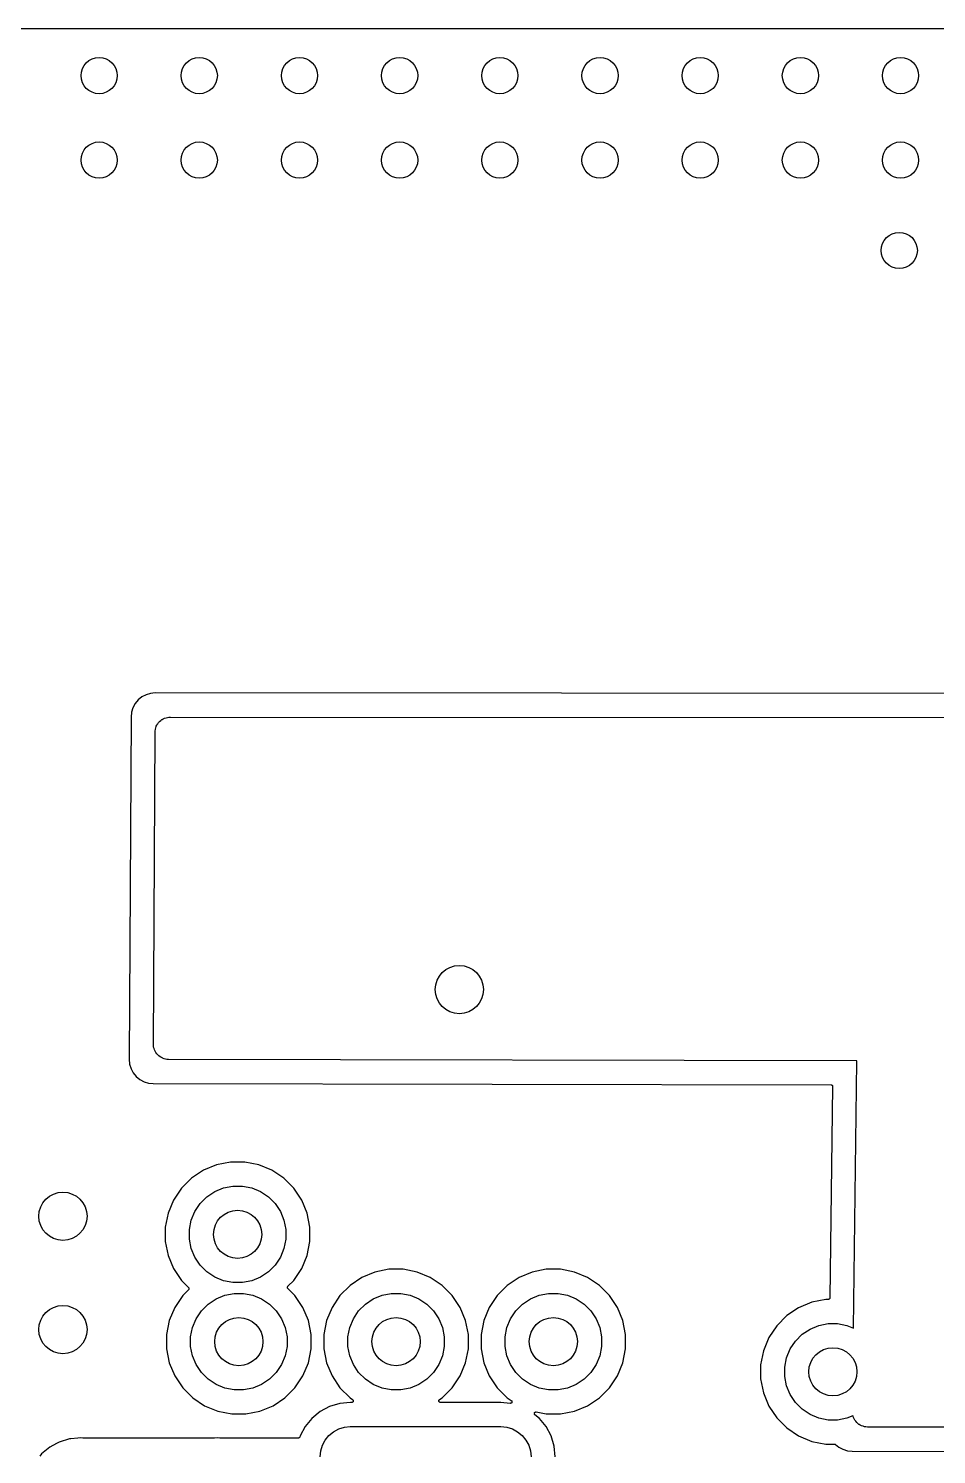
# Model space of a CAD drawing. Extents: x 5.16 to 6.06, y -3.88 to -2.24.
# Drawn here: x 5.472 to 5.7686, y -2.9673 to -2.5017 of the extents above; entities that cross this region are included whole.
import ezdxf

# ---------------------------------------------------------------- set-up
doc = ezdxf.new("R2010")
doc.units = 0
doc.header["$MEASUREMENT"] = 0
doc.layers.add('BLACK', color=7, linetype='CONTINUOUS')

msp = doc.modelspace()

# ---------------------------------------------------------------- linework, layer by layer
at = {"layer": 'BLACK', "linetype": 'CONTINUOUS'}
for p, q in [((5.28159, -2.50166), (5.87246, -2.50166)), ((5.51036, -2.71922), (5.50899, -2.71994)), ((5.51184, -2.71878), (5.51036, -2.71922)), ((5.51336, -2.71863), (5.51184, -2.71878)), ((5.90034, -2.71889), (5.51336, -2.71863)), ((5.50607, -2.72345), (5.50562, -2.72493)), ((5.50681, -2.7221), (5.50607, -2.72345)), ((5.50779, -2.72091), (5.50681, -2.7221)), ((5.50899, -2.71994), (5.50779, -2.72091)), ((5.50546, -2.72649), (5.50486, -2.83825)), ((5.50562, -2.72493), (5.50546, -2.72649)), ((5.51419, -2.72866), (5.51449, -2.72831)), ((5.51449, -2.72831), (5.51478, -2.72796)), ((5.51478, -2.72796), (5.5148, -2.72794)), ((5.5148, -2.72794), (5.51482, -2.72792)), ((5.51482, -2.72792), (5.51518, -2.72763)), ((5.51518, -2.72763), (5.51554, -2.72734)), ((5.51554, -2.72734), (5.51556, -2.72733)), ((5.51556, -2.72733), (5.51559, -2.72731)), ((5.51559, -2.72731), (5.516, -2.7271)), ((5.516, -2.7271), (5.5164, -2.72688)), ((5.5164, -2.72688), (5.51643, -2.72687)), ((5.51643, -2.72687), (5.51645, -2.72686)), ((5.51645, -2.72686), (5.51689, -2.72673)), ((5.51689, -2.72673), (5.51733, -2.7266)), ((5.51733, -2.7266), (5.51736, -2.7266)), ((5.51736, -2.7266), (5.51739, -2.72659)), ((5.51739, -2.72659), (5.51785, -2.72655)), ((5.51785, -2.72655), (5.51831, -2.72651)), ((5.51831, -2.72651), (5.90156, -2.72677)), ((5.51276, -2.8333), (5.5133, -2.73148)), ((5.5133, -2.73141), (5.51336, -2.73095)), ((5.5133, -2.73147), (5.5133, -2.73141)), ((5.5133, -2.73148), (5.5133, -2.73147)), ((5.5133, -2.73147), (5.5133, -2.73147)), ((5.5133, -2.73147), (5.5133, -2.73147)), ((5.51336, -2.73095), (5.51341, -2.7305)), ((5.51341, -2.73047), (5.51342, -2.73044)), ((5.51341, -2.7305), (5.51341, -2.73047)), ((5.51342, -2.73044), (5.51356, -2.73001)), ((5.51356, -2.73001), (5.51369, -2.72957)), ((5.51369, -2.72957), (5.51371, -2.72954)), ((5.51371, -2.72954), (5.51372, -2.72951)), ((5.51372, -2.72951), (5.51394, -2.72911)), ((5.51394, -2.72911), (5.51416, -2.72871)), ((5.51416, -2.72871), (5.51418, -2.72869)), ((5.51418, -2.72869), (5.51419, -2.72866)), ((5.5128, -2.83377), (5.51276, -2.8333)), ((5.51285, -2.83425), (5.5128, -2.83377)), ((5.51285, -2.83426), (5.51285, -2.83425)), ((5.51285, -2.83427), (5.51285, -2.83426)), ((5.51299, -2.83473), (5.51285, -2.83427)), ((5.51312, -2.83519), (5.51299, -2.83473)), ((5.51312, -2.8352), (5.51312, -2.83519)), ((5.51313, -2.8352), (5.51312, -2.8352)), ((5.51335, -2.83564), (5.51313, -2.8352)), ((5.51357, -2.83605), (5.51335, -2.83564)), ((5.50486, -2.83825), (5.50501, -2.83984)), ((5.50501, -2.83984), (5.50546, -2.84131)), ((5.51358, -2.83606), (5.51357, -2.83605)), ((5.51358, -2.83607), (5.51358, -2.83606)), ((5.51388, -2.83644), (5.51358, -2.83607)), ((5.51418, -2.83682), (5.51388, -2.83644)), ((5.51419, -2.83682), (5.51418, -2.83682)), ((5.51419, -2.83683), (5.51419, -2.83682)), ((5.51457, -2.83714), (5.51419, -2.83683)), ((5.51493, -2.83744), (5.51457, -2.83714)), ((5.51493, -2.83745), (5.51493, -2.83744)), ((5.51494, -2.83745), (5.51493, -2.83745)), ((5.51537, -2.83769), (5.51494, -2.83745)), ((5.51578, -2.83792), (5.51537, -2.83769)), ((5.51579, -2.83792), (5.51578, -2.83792)), ((5.5158, -2.83792), (5.51579, -2.83792)), ((5.51625, -2.83807), (5.5158, -2.83792)), ((5.51671, -2.83821), (5.51625, -2.83807)), ((5.51672, -2.83821), (5.51671, -2.83821)), ((5.51673, -2.83822), (5.51672, -2.83821)), ((5.5172, -2.83827), (5.51673, -2.83822)), ((5.51768, -2.83832), (5.5172, -2.83827)), ((5.5177, -2.83832), (5.51768, -2.83832)), ((5.51775, -2.83832), (5.5177, -2.83832)), ((5.5177, -2.83832), (5.5177, -2.83832)), ((5.5177, -2.83832), (5.5177, -2.83832)), ((5.74239, -2.83871), (5.51775, -2.83832)), ((5.7415, -2.92602), (5.74265, -2.83895)), ((5.74263, -2.83873), (5.74239, -2.83871)), ((5.74265, -2.83895), (5.74263, -2.83873)), ((5.50546, -2.84131), (5.50618, -2.84268)), ((5.50618, -2.84268), (5.50716, -2.84387)), ((5.50716, -2.84387), (5.50835, -2.84485)), ((5.50835, -2.84485), (5.50971, -2.84558)), ((5.50971, -2.84558), (5.51118, -2.84603)), ((5.51118, -2.84603), (5.51274, -2.84619)), ((5.51274, -2.84619), (5.73417, -2.84657)), ((5.73467, -2.84708), (5.73376, -2.91617)), ((5.73417, -2.84657), (5.73417, -2.84657)), ((5.73417, -2.84657), (5.73418, -2.84657)), ((5.73418, -2.84657), (5.73418, -2.84657)), ((5.73418, -2.84657), (5.73423, -2.84657)), ((5.73423, -2.84657), (5.73427, -2.84658)), ((5.73427, -2.84658), (5.73427, -2.84658)), ((5.73427, -2.84658), (5.73427, -2.84658)), ((5.73427, -2.84658), (5.73433, -2.8466)), ((5.73433, -2.8466), (5.73437, -2.84661)), ((5.73437, -2.84661), (5.73437, -2.84661)), ((5.73437, -2.84661), (5.73437, -2.84661)), ((5.73437, -2.84661), (5.73441, -2.84663)), ((5.73441, -2.84663), (5.73445, -2.84666)), ((5.73445, -2.84666), (5.73445, -2.84666)), ((5.73445, -2.84666), (5.73445, -2.84666)), ((5.73445, -2.84666), (5.73449, -2.84669)), ((5.73449, -2.84669), (5.73453, -2.84672)), ((5.73453, -2.84672), (5.73453, -2.84672)), ((5.73453, -2.84672), (5.73453, -2.84672)), ((5.73453, -2.84672), (5.73456, -2.84676)), ((5.73456, -2.84676), (5.73459, -2.8468)), ((5.73459, -2.8468), (5.73459, -2.8468)), ((5.73459, -2.8468), (5.73459, -2.8468)), ((5.73459, -2.8468), (5.73461, -2.84684)), ((5.73461, -2.84684), (5.73463, -2.84688)), ((5.73463, -2.84688), (5.73463, -2.84688)), ((5.73463, -2.84688), (5.73463, -2.84688)), ((5.73463, -2.84688), (5.73465, -2.84693)), ((5.73465, -2.84693), (5.73466, -2.84698)), ((5.73466, -2.84698), (5.73466, -2.84698)), ((5.73466, -2.84698), (5.73466, -2.84698)), ((5.73466, -2.84698), (5.73466, -2.84703)), ((5.73466, -2.84703), (5.73467, -2.84707)), ((5.73467, -2.84707), (5.73467, -2.84708)), ((5.73467, -2.84708), (5.73467, -2.84708)), ((5.5334, -2.87269), (5.5291, -2.87447)), ((5.53797, -2.87178), (5.5334, -2.87269)), ((5.54262, -2.87178), (5.53797, -2.87178)), ((5.54718, -2.87269), (5.54262, -2.87178)), ((5.55148, -2.87447), (5.54718, -2.87269)), ((5.52523, -2.87705), (5.52194, -2.88034)), ((5.5291, -2.87447), (5.52523, -2.87705)), ((5.55535, -2.87705), (5.55148, -2.87447)), ((5.55864, -2.88034), (5.55535, -2.87705)), ((5.52194, -2.88034), (5.51936, -2.88421)), ((5.53025, -2.88317), (5.53283, -2.88145)), ((5.53283, -2.88145), (5.5357, -2.88026)), ((5.5357, -2.88026), (5.53874, -2.87965)), ((5.53874, -2.87965), (5.54184, -2.87965)), ((5.54184, -2.87965), (5.54489, -2.88026)), ((5.54489, -2.88026), (5.54775, -2.88145)), ((5.54775, -2.88145), (5.55033, -2.88317)), ((5.56123, -2.88421), (5.55864, -2.88034)), ((5.51936, -2.88421), (5.51758, -2.88851)), ((5.52634, -2.88794), (5.52806, -2.88536)), ((5.52806, -2.88536), (5.53025, -2.88317)), ((5.55033, -2.88317), (5.55252, -2.88536)), ((5.55252, -2.88536), (5.55425, -2.88794)), ((5.56301, -2.88851), (5.56123, -2.88421)), ((5.51758, -2.88851), (5.51667, -2.89307)), ((5.52454, -2.89385), (5.52515, -2.89081)), ((5.52515, -2.89081), (5.52634, -2.88794)), ((5.55425, -2.88794), (5.55543, -2.89081)), ((5.55543, -2.89081), (5.55604, -2.89385)), ((5.56391, -2.89307), (5.56301, -2.88851)), ((5.51667, -2.89307), (5.51667, -2.89773)), ((5.52454, -2.89695), (5.52454, -2.89385)), ((5.55604, -2.89385), (5.55604, -2.89695)), ((5.56391, -2.89773), (5.56391, -2.89307)), ((5.51667, -2.89773), (5.51758, -2.90229)), ((5.52515, -2.9), (5.52454, -2.89695)), ((5.52634, -2.90286), (5.52515, -2.9)), ((5.55543, -2.9), (5.55425, -2.90286)), ((5.55604, -2.89695), (5.55543, -2.9)), ((5.56301, -2.90229), (5.56391, -2.89773)), ((5.51758, -2.90229), (5.51936, -2.90659)), ((5.52806, -2.90544), (5.52634, -2.90286)), ((5.53025, -2.90763), (5.52806, -2.90544)), ((5.55252, -2.90544), (5.55033, -2.90763)), ((5.55425, -2.90286), (5.55252, -2.90544)), ((5.56123, -2.90659), (5.56301, -2.90229)), ((5.51936, -2.90659), (5.52194, -2.91046)), ((5.53283, -2.90936), (5.53025, -2.90763)), ((5.5357, -2.91054), (5.53283, -2.90936)), ((5.54775, -2.90936), (5.54489, -2.91054)), ((5.55033, -2.90763), (5.54775, -2.90936)), ((5.55864, -2.91046), (5.56123, -2.90659)), ((5.58087, -2.90951), (5.57701, -2.91209)), ((5.58517, -2.90773), (5.58087, -2.90951)), ((5.58974, -2.90682), (5.58517, -2.90773)), ((5.59439, -2.90682), (5.58974, -2.90682)), ((5.59895, -2.90773), (5.59439, -2.90682)), ((5.60325, -2.90951), (5.59895, -2.90773)), ((5.60712, -2.91209), (5.60325, -2.90951)), ((5.63225, -2.90951), (5.62838, -2.91209)), ((5.63655, -2.90773), (5.63225, -2.90951)), ((5.64111, -2.90682), (5.63655, -2.90773)), ((5.64577, -2.90682), (5.64111, -2.90682)), ((5.65033, -2.90773), (5.64577, -2.90682)), ((5.65463, -2.90951), (5.65033, -2.90773)), ((5.6585, -2.91209), (5.65463, -2.90951)), ((5.52194, -2.91046), (5.52425, -2.91276)), ((5.52425, -2.91347), (5.52234, -2.91538)), ((5.52425, -2.91276), (5.52425, -2.91277)), ((5.52425, -2.91277), (5.52428, -2.9128)), ((5.52428, -2.91343), (5.52425, -2.91347)), ((5.52428, -2.9128), (5.52431, -2.91284)), ((5.52431, -2.9134), (5.52428, -2.91343)), ((5.52431, -2.91284), (5.52431, -2.91284)), ((5.52431, -2.91284), (5.52431, -2.91284)), ((5.52431, -2.91284), (5.52433, -2.91288)), ((5.52433, -2.91335), (5.52431, -2.9134)), ((5.52431, -2.9134), (5.52431, -2.9134)), ((5.52431, -2.9134), (5.52431, -2.9134)), ((5.52433, -2.91288), (5.52436, -2.91293)), ((5.52435, -2.91331), (5.52433, -2.91335)), ((5.52436, -2.91331), (5.52435, -2.91331)), ((5.52435, -2.91331), (5.52435, -2.91331)), ((5.52436, -2.91293), (5.52436, -2.91293)), ((5.52436, -2.91293), (5.52436, -2.91293)), ((5.52436, -2.91293), (5.52437, -2.91298)), ((5.52437, -2.91326), (5.52436, -2.91331)), ((5.52437, -2.91298), (5.52438, -2.91302)), ((5.52438, -2.91322), (5.52437, -2.91326)), ((5.52438, -2.91302), (5.52438, -2.91302)), ((5.52438, -2.91302), (5.52439, -2.91303)), ((5.52439, -2.91317), (5.52438, -2.91322)), ((5.52438, -2.91322), (5.52438, -2.91322)), ((5.52438, -2.91322), (5.52438, -2.91322)), ((5.52439, -2.91303), (5.52439, -2.91307)), ((5.52439, -2.91307), (5.52439, -2.91312)), ((5.52439, -2.91312), (5.52439, -2.91312)), ((5.52439, -2.91312), (5.52439, -2.91312)), ((5.52439, -2.91312), (5.52439, -2.91317)), ((5.53874, -2.91115), (5.5357, -2.91054)), ((5.53609, -2.9153), (5.53913, -2.91469)), ((5.54184, -2.91115), (5.53874, -2.91115)), ((5.53913, -2.91469), (5.54224, -2.91469)), ((5.54489, -2.91054), (5.54184, -2.91115)), ((5.54224, -2.91469), (5.54528, -2.9153)), ((5.55658, -2.91272), (5.55659, -2.91267)), ((5.55659, -2.91277), (5.55658, -2.91272)), ((5.55658, -2.91272), (5.55658, -2.91272)), ((5.55658, -2.91272), (5.55658, -2.91272)), ((5.55659, -2.91262), (5.55661, -2.91258)), ((5.55659, -2.91263), (5.55659, -2.91262)), ((5.55659, -2.91262), (5.55659, -2.91262)), ((5.55659, -2.91267), (5.55659, -2.91263)), ((5.55659, -2.91282), (5.55659, -2.91277)), ((5.55661, -2.91287), (5.55659, -2.91282)), ((5.55659, -2.91282), (5.55659, -2.91282)), ((5.55659, -2.91282), (5.55659, -2.91282)), ((5.55661, -2.91258), (5.55662, -2.91253)), ((5.55662, -2.91291), (5.55661, -2.91287)), ((5.55662, -2.91253), (5.55665, -2.91249)), ((5.55662, -2.91253), (5.55662, -2.91253)), ((5.55662, -2.91253), (5.55662, -2.91253)), ((5.55664, -2.91296), (5.55662, -2.91291)), ((5.55662, -2.91291), (5.55662, -2.91291)), ((5.55662, -2.91291), (5.55662, -2.91291)), ((5.55666, -2.913), (5.55664, -2.91296)), ((5.55665, -2.91249), (5.55667, -2.91245)), ((5.55667, -2.913), (5.55666, -2.913)), ((5.55667, -2.91244), (5.5567, -2.91241)), ((5.55667, -2.91245), (5.55667, -2.91244)), ((5.55667, -2.91244), (5.55667, -2.91244)), ((5.5567, -2.91304), (5.55667, -2.913)), ((5.55667, -2.913), (5.55667, -2.913)), ((5.5567, -2.91241), (5.55673, -2.91237)), ((5.55673, -2.91307), (5.5567, -2.91304)), ((5.55673, -2.91237), (5.55864, -2.91046)), ((5.55673, -2.91308), (5.55673, -2.91307)), ((5.55903, -2.91538), (5.55673, -2.91308)), ((5.55673, -2.91308), (5.55673, -2.91308)), ((5.55673, -2.91308), (5.55673, -2.91308)), ((5.57701, -2.91209), (5.57371, -2.91538)), ((5.58747, -2.9153), (5.59051, -2.91469)), ((5.59051, -2.91469), (5.59361, -2.91469)), ((5.59361, -2.91469), (5.59666, -2.9153)), ((5.61041, -2.91538), (5.60712, -2.91209)), ((5.62838, -2.91209), (5.62509, -2.91538)), ((5.63885, -2.9153), (5.64189, -2.91469)), ((5.64189, -2.91469), (5.64499, -2.91469)), ((5.64499, -2.91469), (5.64803, -2.9153)), ((5.66179, -2.91538), (5.6585, -2.91209)), ((5.51975, -2.91925), (5.51797, -2.92355)), ((5.52234, -2.91538), (5.51975, -2.91925)), ((5.52845, -2.9204), (5.53065, -2.91821)), ((5.53065, -2.91821), (5.53323, -2.91649)), ((5.53323, -2.91649), (5.53609, -2.9153)), ((5.54528, -2.9153), (5.54814, -2.91649)), ((5.54814, -2.91649), (5.55072, -2.91821)), ((5.55072, -2.91821), (5.55292, -2.9204)), ((5.56162, -2.91925), (5.55903, -2.91538)), ((5.5634, -2.92355), (5.56162, -2.91925)), ((5.57113, -2.91925), (5.56935, -2.92355)), ((5.57371, -2.91538), (5.57113, -2.91925)), ((5.57983, -2.9204), (5.58202, -2.91821)), ((5.58202, -2.91821), (5.5846, -2.91649)), ((5.5846, -2.91649), (5.58747, -2.9153)), ((5.59666, -2.9153), (5.59952, -2.91649)), ((5.59952, -2.91649), (5.6021, -2.91821)), ((5.6021, -2.91821), (5.6043, -2.9204)), ((5.613, -2.91925), (5.61041, -2.91538)), ((5.61478, -2.92355), (5.613, -2.91925)), ((5.62251, -2.91925), (5.62073, -2.92355)), ((5.62509, -2.91538), (5.62251, -2.91925)), ((5.63121, -2.9204), (5.6334, -2.91821)), ((5.6334, -2.91821), (5.63598, -2.91649)), ((5.63598, -2.91649), (5.63885, -2.9153)), ((5.64803, -2.9153), (5.6509, -2.91649)), ((5.6509, -2.91649), (5.65348, -2.91821)), ((5.65348, -2.91821), (5.65567, -2.9204)), ((5.66437, -2.91925), (5.66179, -2.91538)), ((5.66616, -2.92355), (5.66437, -2.91925)), ((5.72359, -2.91935), (5.71972, -2.92194)), ((5.72789, -2.91757), (5.72359, -2.91935)), ((5.73245, -2.91666), (5.72789, -2.91757)), ((5.73326, -2.91666), (5.73245, -2.91666)), ((5.7333, -2.91666), (5.73326, -2.91666)), ((5.73335, -2.91665), (5.7333, -2.91666)), ((5.73336, -2.91665), (5.73335, -2.91665)), ((5.73335, -2.91665), (5.73335, -2.91665)), ((5.7334, -2.91664), (5.73336, -2.91665)), ((5.73344, -2.91663), (5.7334, -2.91664)), ((5.73345, -2.91662), (5.73344, -2.91662)), ((5.73344, -2.91662), (5.73344, -2.91663)), ((5.73349, -2.9166), (5.73345, -2.91662)), ((5.73353, -2.91658), (5.73349, -2.9166)), ((5.73354, -2.91658), (5.73353, -2.91658)), ((5.73353, -2.91658), (5.73353, -2.91658)), ((5.73357, -2.91655), (5.73354, -2.91658)), ((5.7336, -2.91652), (5.73357, -2.91655)), ((5.73361, -2.91652), (5.7336, -2.91652)), ((5.73364, -2.91648), (5.73361, -2.91652)), ((5.73361, -2.91652), (5.73361, -2.91652)), ((5.73367, -2.91645), (5.73364, -2.91648)), ((5.73369, -2.9164), (5.73367, -2.91644)), ((5.73367, -2.91644), (5.73367, -2.91644)), ((5.73367, -2.91644), (5.73367, -2.91645)), ((5.73372, -2.91636), (5.73369, -2.9164)), ((5.73373, -2.91631), (5.73372, -2.91635)), ((5.73372, -2.91635), (5.73372, -2.91636)), ((5.73372, -2.91636), (5.73372, -2.91636)), ((5.73375, -2.91627), (5.73373, -2.91631)), ((5.73376, -2.91617), (5.73375, -2.91622)), ((5.73375, -2.91622), (5.73375, -2.91626)), ((5.73375, -2.91626), (5.73375, -2.91627)), ((5.73375, -2.91627), (5.73375, -2.91627)), ((5.73376, -2.91617), (5.73376, -2.91617)), ((5.51797, -2.92355), (5.51706, -2.92811)), ((5.52554, -2.92585), (5.52673, -2.92298)), ((5.52673, -2.92298), (5.52845, -2.9204)), ((5.55292, -2.9204), (5.55464, -2.92298)), ((5.55464, -2.92298), (5.55583, -2.92585)), ((5.56431, -2.92811), (5.5634, -2.92355)), ((5.56935, -2.92355), (5.56844, -2.92811)), ((5.57692, -2.92585), (5.57811, -2.92298)), ((5.57811, -2.92298), (5.57983, -2.9204)), ((5.6043, -2.9204), (5.60602, -2.92298)), ((5.60602, -2.92298), (5.60721, -2.92585)), ((5.61569, -2.92811), (5.61478, -2.92355)), ((5.62073, -2.92355), (5.61982, -2.92811)), ((5.6283, -2.92585), (5.62949, -2.92298)), ((5.62949, -2.92298), (5.63121, -2.9204)), ((5.65567, -2.9204), (5.6574, -2.92298)), ((5.6574, -2.92298), (5.65858, -2.92585)), ((5.66706, -2.92811), (5.66616, -2.92355)), ((5.71972, -2.92194), (5.71643, -2.92523)), ((5.51706, -2.92811), (5.51706, -2.93277)), ((5.52494, -2.92889), (5.52554, -2.92585)), ((5.55583, -2.92585), (5.55643, -2.92889)), ((5.56431, -2.93277), (5.56431, -2.92811)), ((5.56844, -2.92811), (5.56844, -2.93277)), ((5.57632, -2.92889), (5.57692, -2.92585)), ((5.60721, -2.92585), (5.60781, -2.92889)), ((5.61569, -2.93277), (5.61569, -2.92811)), ((5.61982, -2.92811), (5.61982, -2.93277)), ((5.62769, -2.92889), (5.6283, -2.92585)), ((5.65858, -2.92585), (5.65919, -2.92889)), ((5.66706, -2.93277), (5.66706, -2.92811)), ((5.71643, -2.92523), (5.71385, -2.92909)), ((5.72255, -2.93024), (5.72474, -2.92805)), ((5.72474, -2.92805), (5.72732, -2.92633)), ((5.72732, -2.92633), (5.73019, -2.92514)), ((5.73019, -2.92514), (5.73323, -2.92454)), ((5.73323, -2.92454), (5.73633, -2.92454)), ((5.73633, -2.92454), (5.73937, -2.92514)), ((5.73937, -2.92514), (5.7415, -2.92602)), ((5.51706, -2.93277), (5.51797, -2.93733)), ((5.52494, -2.93199), (5.52494, -2.92889)), ((5.52554, -2.93503), (5.52494, -2.93199)), ((5.55643, -2.93199), (5.55583, -2.93503)), ((5.55643, -2.92889), (5.55643, -2.93199)), ((5.5634, -2.93733), (5.56431, -2.93277)), ((5.56844, -2.93277), (5.56935, -2.93733)), ((5.57632, -2.93199), (5.57632, -2.92889)), ((5.57692, -2.93503), (5.57632, -2.93199)), ((5.60781, -2.93199), (5.60721, -2.93503)), ((5.60781, -2.92889), (5.60781, -2.93199)), ((5.61478, -2.93733), (5.61569, -2.93277)), ((5.61982, -2.93277), (5.62073, -2.93733)), ((5.62769, -2.93199), (5.62769, -2.92889)), ((5.6283, -2.93503), (5.62769, -2.93199)), ((5.65919, -2.93199), (5.65858, -2.93503)), ((5.65919, -2.92889), (5.65919, -2.93199)), ((5.66616, -2.93733), (5.66706, -2.93277)), ((5.71207, -2.93339), (5.71116, -2.93796)), ((5.71385, -2.92909), (5.71207, -2.93339)), ((5.71964, -2.93569), (5.72082, -2.93282)), ((5.72082, -2.93282), (5.72255, -2.93024)), ((5.51797, -2.93733), (5.51975, -2.94163)), ((5.52673, -2.9379), (5.52554, -2.93503)), ((5.52845, -2.94048), (5.52673, -2.9379)), ((5.55464, -2.9379), (5.55292, -2.94048)), ((5.55583, -2.93503), (5.55464, -2.9379)), ((5.56162, -2.94163), (5.5634, -2.93733)), ((5.56935, -2.93733), (5.57113, -2.94163)), ((5.57811, -2.9379), (5.57692, -2.93503)), ((5.57983, -2.94048), (5.57811, -2.9379)), ((5.60602, -2.9379), (5.6043, -2.94048)), ((5.60721, -2.93503), (5.60602, -2.9379)), ((5.613, -2.94163), (5.61478, -2.93733)), ((5.62073, -2.93733), (5.62251, -2.94163)), ((5.62949, -2.9379), (5.6283, -2.93503)), ((5.63121, -2.94048), (5.62949, -2.9379)), ((5.6574, -2.9379), (5.65567, -2.94048)), ((5.65858, -2.93503), (5.6574, -2.9379)), ((5.66437, -2.94163), (5.66616, -2.93733)), ((5.71116, -2.93796), (5.71116, -2.94261)), ((5.71903, -2.93873), (5.71964, -2.93569)), ((5.51975, -2.94163), (5.52234, -2.9455)), ((5.53065, -2.94267), (5.52845, -2.94048)), ((5.53323, -2.9444), (5.53065, -2.94267)), ((5.55072, -2.94267), (5.54814, -2.9444)), ((5.55292, -2.94048), (5.55072, -2.94267)), ((5.55903, -2.9455), (5.56162, -2.94163)), ((5.57113, -2.94163), (5.57371, -2.9455)), ((5.58202, -2.94267), (5.57983, -2.94048)), ((5.5846, -2.9444), (5.58202, -2.94267)), ((5.6021, -2.94267), (5.59952, -2.9444)), ((5.6043, -2.94048), (5.6021, -2.94267)), ((5.61041, -2.9455), (5.613, -2.94163)), ((5.62251, -2.94163), (5.62509, -2.9455)), ((5.6334, -2.94267), (5.63121, -2.94048)), ((5.63598, -2.9444), (5.6334, -2.94267)), ((5.65348, -2.94267), (5.6509, -2.9444)), ((5.65567, -2.94048), (5.65348, -2.94267)), ((5.66179, -2.9455), (5.66437, -2.94163)), ((5.71116, -2.94261), (5.71207, -2.94717)), ((5.71903, -2.94183), (5.71903, -2.93873)), ((5.71964, -2.94488), (5.71903, -2.94183)), ((5.52234, -2.9455), (5.52563, -2.94879)), ((5.53609, -2.94558), (5.53323, -2.9444)), ((5.53913, -2.94619), (5.53609, -2.94558)), ((5.54224, -2.94619), (5.53913, -2.94619)), ((5.54528, -2.94558), (5.54224, -2.94619)), ((5.54814, -2.9444), (5.54528, -2.94558)), ((5.55574, -2.94879), (5.55903, -2.9455)), ((5.57371, -2.9455), (5.57701, -2.94879)), ((5.58747, -2.94558), (5.5846, -2.9444)), ((5.59051, -2.94619), (5.58747, -2.94558)), ((5.59361, -2.94619), (5.59051, -2.94619)), ((5.59666, -2.94558), (5.59361, -2.94619)), ((5.59952, -2.9444), (5.59666, -2.94558)), ((5.60712, -2.94879), (5.61041, -2.9455)), ((5.62509, -2.9455), (5.62838, -2.94879)), ((5.63885, -2.94558), (5.63598, -2.9444)), ((5.64189, -2.94619), (5.63885, -2.94558)), ((5.64499, -2.94619), (5.64189, -2.94619)), ((5.64803, -2.94558), (5.64499, -2.94619)), ((5.6509, -2.9444), (5.64803, -2.94558)), ((5.6585, -2.94879), (5.66179, -2.9455)), ((5.71207, -2.94717), (5.71385, -2.95147)), ((5.72082, -2.94774), (5.71964, -2.94488)), ((5.52563, -2.94879), (5.5295, -2.95137)), ((5.5295, -2.95137), (5.5338, -2.95316)), ((5.54758, -2.95316), (5.55187, -2.95137)), ((5.55187, -2.95137), (5.55574, -2.94879)), ((5.57031, -2.95164), (5.56724, -2.95328)), ((5.57364, -2.95063), (5.57031, -2.95164)), ((5.57713, -2.95028), (5.57364, -2.95063)), ((5.57701, -2.94879), (5.57786, -2.94936)), ((5.57758, -2.95028), (5.57713, -2.95028)), ((5.57764, -2.95028), (5.57758, -2.95028)), ((5.57768, -2.95027), (5.57764, -2.95028)), ((5.57773, -2.95026), (5.57768, -2.95027)), ((5.57768, -2.95027), (5.57768, -2.95027)), ((5.57768, -2.95027), (5.57768, -2.95027)), ((5.57777, -2.95024), (5.57773, -2.95026)), ((5.57778, -2.95024), (5.57777, -2.95024)), ((5.57782, -2.95022), (5.57778, -2.95024)), ((5.57778, -2.95024), (5.57778, -2.95024)), ((5.57786, -2.9502), (5.57782, -2.95022)), ((5.57786, -2.94936), (5.57787, -2.94937)), ((5.5779, -2.95017), (5.57786, -2.9502)), ((5.57786, -2.9502), (5.57786, -2.9502)), ((5.57786, -2.9502), (5.57786, -2.9502)), ((5.57787, -2.94937), (5.57791, -2.9494)), ((5.57794, -2.95014), (5.5779, -2.95017)), ((5.57791, -2.9494), (5.57794, -2.94943)), ((5.57794, -2.94943), (5.57794, -2.94943)), ((5.57794, -2.94943), (5.57794, -2.94943)), ((5.57794, -2.94943), (5.57797, -2.94946)), ((5.57796, -2.95011), (5.57794, -2.95014)), ((5.57794, -2.95014), (5.57794, -2.95014)), ((5.57794, -2.95014), (5.57794, -2.95014)), ((5.578, -2.95006), (5.57796, -2.95011)), ((5.57797, -2.94946), (5.578, -2.94951)), ((5.578, -2.94951), (5.57801, -2.94951)), ((5.57803, -2.95001), (5.578, -2.95006)), ((5.578, -2.95006), (5.578, -2.95006)), ((5.578, -2.95006), (5.578, -2.95006)), ((5.57801, -2.94951), (5.57801, -2.94951)), ((5.57801, -2.94951), (5.57803, -2.94955)), ((5.57803, -2.94955), (5.57805, -2.94959)), ((5.57805, -2.94998), (5.57803, -2.95001)), ((5.57805, -2.94959), (5.57805, -2.94959)), ((5.57805, -2.94959), (5.57805, -2.94959)), ((5.57805, -2.94959), (5.57806, -2.94964)), ((5.57806, -2.94992), (5.57805, -2.94997)), ((5.57805, -2.94997), (5.57805, -2.94998)), ((5.57805, -2.94998), (5.57805, -2.94998)), ((5.57806, -2.94964), (5.57808, -2.94969)), ((5.57808, -2.94988), (5.57806, -2.94992)), ((5.57808, -2.94969), (5.57808, -2.94969)), ((5.57808, -2.94969), (5.57808, -2.94969)), ((5.57808, -2.94969), (5.57808, -2.94973)), ((5.57808, -2.94973), (5.57809, -2.94978)), ((5.57809, -2.94979), (5.57808, -2.94982)), ((5.57808, -2.94982), (5.57808, -2.94988)), ((5.57808, -2.94988), (5.57808, -2.94988)), ((5.57808, -2.94988), (5.57808, -2.94988)), ((5.57809, -2.94978), (5.57809, -2.94978)), ((5.57809, -2.94978), (5.57809, -2.94979)), ((5.60604, -2.94978), (5.60605, -2.94972)), ((5.60604, -2.94983), (5.60604, -2.94978)), ((5.60604, -2.94978), (5.60604, -2.94978)), ((5.60604, -2.94978), (5.60604, -2.94978)), ((5.60605, -2.94987), (5.60604, -2.94983)), ((5.60605, -2.94968), (5.60607, -2.94963)), ((5.60605, -2.94972), (5.60605, -2.94968)), ((5.60605, -2.94968), (5.60605, -2.94968)), ((5.60605, -2.94968), (5.60605, -2.94968)), ((5.60605, -2.94988), (5.60605, -2.94987)), ((5.60606, -2.94992), (5.60605, -2.94988)), ((5.60605, -2.94988), (5.60605, -2.94988)), ((5.60608, -2.94997), (5.60606, -2.94992)), ((5.60607, -2.94963), (5.60608, -2.94959)), ((5.60608, -2.94959), (5.6061, -2.94954)), ((5.60608, -2.94959), (5.60608, -2.94959)), ((5.60608, -2.94959), (5.60608, -2.94959)), ((5.6061, -2.95002), (5.60608, -2.94997)), ((5.60608, -2.94997), (5.60608, -2.94997)), ((5.60608, -2.94997), (5.60608, -2.94997)), ((5.6061, -2.94954), (5.60613, -2.9495)), ((5.60612, -2.95006), (5.6061, -2.95002)), ((5.60615, -2.95009), (5.60612, -2.95006)), ((5.60612, -2.95006), (5.60612, -2.95006)), ((5.60612, -2.95006), (5.60612, -2.95006)), ((5.60613, -2.9495), (5.60616, -2.94946)), ((5.60613, -2.9495), (5.60613, -2.9495)), ((5.60613, -2.9495), (5.60613, -2.9495)), ((5.60618, -2.95013), (5.60615, -2.95009)), ((5.60616, -2.94946), (5.60619, -2.94943)), ((5.60622, -2.95016), (5.60618, -2.95013)), ((5.60618, -2.95013), (5.60618, -2.95013)), ((5.60618, -2.95013), (5.60618, -2.95013)), ((5.60619, -2.94942), (5.60623, -2.94939)), ((5.60619, -2.94943), (5.60619, -2.94942)), ((5.60619, -2.94942), (5.60619, -2.94942)), ((5.60626, -2.95019), (5.60622, -2.95016)), ((5.60623, -2.94939), (5.60626, -2.94936)), ((5.60626, -2.94936), (5.60712, -2.94879)), ((5.60626, -2.94936), (5.60626, -2.94936)), ((5.60626, -2.94936), (5.60626, -2.94936)), ((5.60626, -2.94936), (5.60626, -2.94936)), ((5.60626, -2.9502), (5.60626, -2.95019)), ((5.60626, -2.95019), (5.60626, -2.95019)), ((5.6063, -2.95022), (5.60626, -2.9502)), ((5.60634, -2.95024), (5.6063, -2.95022)), ((5.60635, -2.95024), (5.60634, -2.95024)), ((5.60634, -2.95024), (5.60634, -2.95024)), ((5.6064, -2.95026), (5.60635, -2.95024)), ((5.60644, -2.95027), (5.6064, -2.95026)), ((5.60649, -2.95028), (5.60644, -2.95027)), ((5.60644, -2.95027), (5.60644, -2.95027)), ((5.60644, -2.95027), (5.60644, -2.95027)), ((5.60653, -2.95028), (5.60649, -2.95028)), ((5.60654, -2.95028), (5.60653, -2.95028)), ((5.62629, -2.95028), (5.60654, -2.95028)), ((5.62937, -2.95059), (5.62629, -2.95028)), ((5.62838, -2.94879), (5.6297, -2.94967)), ((5.6294, -2.95059), (5.62937, -2.95059)), ((5.62942, -2.95059), (5.6294, -2.95059)), ((5.62944, -2.95059), (5.62942, -2.95059)), ((5.62947, -2.95059), (5.62944, -2.95059)), ((5.62949, -2.95058), (5.62947, -2.95059)), ((5.62952, -2.95058), (5.62949, -2.95058)), ((5.62954, -2.95057), (5.62952, -2.95058)), ((5.62957, -2.95057), (5.62954, -2.95057)), ((5.62959, -2.95056), (5.62957, -2.95057)), ((5.62961, -2.95055), (5.62959, -2.95056)), ((5.62963, -2.95054), (5.62961, -2.95055)), ((5.62966, -2.95053), (5.62963, -2.95054)), ((5.62968, -2.95052), (5.62966, -2.95053)), ((5.6297, -2.95051), (5.62968, -2.95052)), ((5.6297, -2.94967), (5.62971, -2.94967)), ((5.62972, -2.95049), (5.6297, -2.95051)), ((5.62971, -2.94967), (5.62972, -2.94969)), ((5.62972, -2.94969), (5.62974, -2.9497)), ((5.62974, -2.95048), (5.62972, -2.95049)), ((5.62974, -2.9497), (5.62976, -2.94972)), ((5.62975, -2.95046), (5.62974, -2.95048)), ((5.62977, -2.95044), (5.62975, -2.95046)), ((5.62976, -2.94972), (5.62978, -2.94974)), ((5.62979, -2.95042), (5.62977, -2.95044)), ((5.62978, -2.94974), (5.62979, -2.94975)), ((5.62979, -2.94975), (5.62981, -2.94977)), ((5.62981, -2.95041), (5.62979, -2.95042)), ((5.62981, -2.94977), (5.62983, -2.94979)), ((5.62982, -2.95039), (5.62981, -2.95041)), ((5.62984, -2.95037), (5.62982, -2.95039)), ((5.62983, -2.94979), (5.62984, -2.94981)), ((5.62984, -2.94981), (5.62985, -2.94983)), ((5.62985, -2.95035), (5.62984, -2.95037)), ((5.62985, -2.94983), (5.62987, -2.94985)), ((5.62986, -2.95033), (5.62985, -2.95035)), ((5.62987, -2.9503), (5.62986, -2.95033)), ((5.62987, -2.94985), (5.62987, -2.94988)), ((5.62987, -2.94988), (5.62989, -2.9499)), ((5.62988, -2.95028), (5.62987, -2.9503)), ((5.62989, -2.95026), (5.62988, -2.95028)), ((5.62989, -2.9499), (5.62989, -2.94992)), ((5.62989, -2.94992), (5.6299, -2.94994)), ((5.6299, -2.95023), (5.62989, -2.95026)), ((5.6299, -2.94994), (5.62991, -2.94997)), ((5.62991, -2.95019), (5.6299, -2.95021)), ((5.6299, -2.95021), (5.6299, -2.95023)), ((5.62991, -2.94997), (5.62991, -2.94999)), ((5.62991, -2.94999), (5.62992, -2.95002)), ((5.62992, -2.95014), (5.62991, -2.95016)), ((5.62991, -2.95016), (5.62991, -2.95019)), ((5.62992, -2.95002), (5.62992, -2.95004)), ((5.62992, -2.95004), (5.62992, -2.95007)), ((5.62992, -2.95007), (5.62992, -2.95009)), ((5.62992, -2.95009), (5.62992, -2.95011)), ((5.62992, -2.95011), (5.62992, -2.95014)), ((5.65033, -2.95316), (5.65463, -2.95137)), ((5.65463, -2.95137), (5.6585, -2.94879)), ((5.71385, -2.95147), (5.71643, -2.95534)), ((5.72255, -2.95032), (5.72082, -2.94774)), ((5.72474, -2.95252), (5.72255, -2.95032)), ((5.5338, -2.95316), (5.53836, -2.95406)), ((5.53836, -2.95406), (5.54301, -2.95406)), ((5.54301, -2.95406), (5.54758, -2.95316)), ((5.56455, -2.95548), (5.56234, -2.95818)), ((5.56724, -2.95328), (5.56455, -2.95548)), ((5.63723, -2.95385), (5.63724, -2.95382)), ((5.63723, -2.95387), (5.63723, -2.95385)), ((5.63723, -2.9539), (5.63723, -2.95387)), ((5.63723, -2.95392), (5.63723, -2.9539)), ((5.63723, -2.95395), (5.63723, -2.95392)), ((5.63724, -2.95397), (5.63723, -2.95395)), ((5.63724, -2.9538), (5.63725, -2.95378)), ((5.63724, -2.95382), (5.63724, -2.9538)), ((5.63724, -2.954), (5.63724, -2.95397)), ((5.63725, -2.95402), (5.63724, -2.954)), ((5.63725, -2.95375), (5.63726, -2.95373)), ((5.63725, -2.95378), (5.63725, -2.95375)), ((5.63725, -2.95404), (5.63725, -2.95402)), ((5.63726, -2.95407), (5.63725, -2.95404)), ((5.63726, -2.95373), (5.63727, -2.95371)), ((5.63727, -2.95409), (5.63726, -2.95407)), ((5.63727, -2.95371), (5.63728, -2.95368)), ((5.63728, -2.95411), (5.63727, -2.95409)), ((5.63728, -2.95368), (5.63729, -2.95366)), ((5.63729, -2.95413), (5.63728, -2.95411)), ((5.63729, -2.95366), (5.6373, -2.95364)), ((5.6373, -2.95415), (5.63729, -2.95413)), ((5.6373, -2.95364), (5.63732, -2.95362)), ((5.63731, -2.95418), (5.6373, -2.95415)), ((5.63733, -2.9542), (5.63731, -2.95418)), ((5.63732, -2.95362), (5.63733, -2.9536)), ((5.63733, -2.9536), (5.63735, -2.95358)), ((5.63734, -2.95422), (5.63733, -2.9542)), ((5.63736, -2.95423), (5.63734, -2.95422)), ((5.63735, -2.95358), (5.63736, -2.95356)), ((5.63736, -2.95356), (5.63738, -2.95355)), ((5.63737, -2.95425), (5.63736, -2.95423)), ((5.63739, -2.95427), (5.63737, -2.95425)), ((5.63738, -2.95355), (5.6374, -2.95353)), ((5.63741, -2.95429), (5.63739, -2.95427)), ((5.6374, -2.95353), (5.63742, -2.95351)), ((5.63887, -2.95548), (5.63741, -2.95429)), ((5.63741, -2.95429), (5.63741, -2.95429)), ((5.63742, -2.95351), (5.63744, -2.9535)), ((5.63744, -2.9535), (5.63745, -2.95348)), ((5.63745, -2.95348), (5.63748, -2.95347)), ((5.63748, -2.95347), (5.6375, -2.95346)), ((5.6375, -2.95346), (5.63752, -2.95345)), ((5.63752, -2.95345), (5.63754, -2.95344)), ((5.63754, -2.95344), (5.63757, -2.95343)), ((5.63757, -2.95343), (5.63759, -2.95342)), ((5.63759, -2.95342), (5.63761, -2.95342)), ((5.63761, -2.95342), (5.63764, -2.95341)), ((5.63764, -2.95341), (5.63766, -2.95341)), ((5.63766, -2.95341), (5.63768, -2.9534)), ((5.63768, -2.9534), (5.63771, -2.9534)), ((5.63771, -2.9534), (5.63773, -2.9534)), ((5.63773, -2.9534), (5.63776, -2.9534)), ((5.63776, -2.9534), (5.63778, -2.9534)), ((5.63778, -2.9534), (5.63781, -2.95341)), ((5.63781, -2.95341), (5.63783, -2.95341)), ((5.63783, -2.95341), (5.64111, -2.95406)), ((5.64108, -2.95818), (5.63887, -2.95548)), ((5.64111, -2.95406), (5.64577, -2.95406)), ((5.64577, -2.95406), (5.65033, -2.95316)), ((5.71643, -2.95534), (5.71972, -2.95863)), ((5.72732, -2.95424), (5.72474, -2.95252)), ((5.73019, -2.95543), (5.72732, -2.95424)), ((5.73323, -2.95603), (5.73019, -2.95543)), ((5.73633, -2.95603), (5.73323, -2.95603)), ((5.73937, -2.95543), (5.73633, -2.95603)), ((5.74133, -2.95461), (5.73937, -2.95543)), ((5.74137, -2.95472), (5.74133, -2.95461)), ((5.7415, -2.95518), (5.74137, -2.95472)), ((5.7415, -2.95519), (5.7415, -2.95518)), ((5.74151, -2.95521), (5.7415, -2.95519)), ((5.74173, -2.95563), (5.74151, -2.95521)), ((5.74194, -2.95605), (5.74173, -2.95563)), ((5.74195, -2.95606), (5.74194, -2.95605)), ((5.74196, -2.95607), (5.74195, -2.95606)), ((5.74226, -2.95644), (5.74196, -2.95607)), ((5.74255, -2.95682), (5.74226, -2.95644)), ((5.5607, -2.96124), (5.5606, -2.96158)), ((5.56234, -2.95818), (5.5607, -2.96124)), ((5.56892, -2.96257), (5.57014, -2.96108)), ((5.57014, -2.96108), (5.57163, -2.95986)), ((5.57163, -2.95986), (5.57334, -2.95895)), ((5.57334, -2.95895), (5.57518, -2.95839)), ((5.57518, -2.95839), (5.5771, -2.9582)), ((5.5771, -2.9582), (5.62632, -2.9582)), ((5.62632, -2.9582), (5.62824, -2.95839)), ((5.62824, -2.95839), (5.63008, -2.95895)), ((5.63008, -2.95895), (5.63178, -2.95986)), ((5.63178, -2.95986), (5.63328, -2.96108)), ((5.63328, -2.96108), (5.6345, -2.96257)), ((5.64272, -2.96124), (5.64108, -2.95818)), ((5.64373, -2.96458), (5.64272, -2.96124)), ((5.71972, -2.95863), (5.72359, -2.96122)), ((5.72359, -2.96122), (5.72789, -2.963)), ((5.74256, -2.95682), (5.74255, -2.95682)), ((5.74257, -2.95683), (5.74256, -2.95682)), ((5.74293, -2.95714), (5.74257, -2.95683)), ((5.7433, -2.95745), (5.74293, -2.95714)), ((5.74331, -2.95745), (5.7433, -2.95745)), ((5.74331, -2.95746), (5.74331, -2.95745)), ((5.74373, -2.95769), (5.74331, -2.95746)), ((5.74415, -2.95792), (5.74373, -2.95769)), ((5.74416, -2.95793), (5.74415, -2.95792)), ((5.74417, -2.95793), (5.74416, -2.95793)), ((5.74462, -2.95808), (5.74417, -2.95793)), ((5.74508, -2.95822), (5.74462, -2.95808)), ((5.74509, -2.95823), (5.74508, -2.95822)), ((5.7451, -2.95823), (5.74509, -2.95823)), ((5.74558, -2.95828), (5.7451, -2.95823)), ((5.74604, -2.95834), (5.74558, -2.95828)), ((5.74606, -2.95834), (5.74604, -2.95834)), ((5.74607, -2.95834), (5.74606, -2.95834)), ((5.74614, -2.95834), (5.74607, -2.95834)), ((5.91425, -2.95858), (5.74614, -2.95834)), ((5.47891, -2.96488), (5.47619, -2.96712)), ((5.48109, -2.96372), (5.47891, -2.96488)), ((5.48203, -2.96322), (5.48109, -2.96372)), ((5.48109, -2.96372), (5.48109, -2.96372)), ((5.4854, -2.9622), (5.48203, -2.96322)), ((5.48575, -2.96216), (5.4854, -2.9622)), ((5.48806, -2.96193), (5.48575, -2.96216)), ((5.48575, -2.96216), (5.48575, -2.96216)), ((5.48891, -2.96185), (5.48806, -2.96193)), ((5.48806, -2.96193), (5.48806, -2.96193)), ((5.48977, -2.96193), (5.48891, -2.96185)), ((5.48979, -2.96193), (5.48977, -2.96193)), ((5.48981, -2.96194), (5.48979, -2.96193)), ((5.48982, -2.96194), (5.48981, -2.96194)), ((5.53271, -2.96194), (5.48982, -2.96194)), ((5.53273, -2.96193), (5.53271, -2.96194)), ((5.53275, -2.96194), (5.53273, -2.96193)), ((5.53276, -2.96193), (5.53275, -2.96194)), ((5.53361, -2.96185), (5.53276, -2.96193)), ((5.53447, -2.96193), (5.53361, -2.96185)), ((5.53449, -2.96193), (5.53447, -2.96193)), ((5.53451, -2.96194), (5.53449, -2.96193)), ((5.53452, -2.96194), (5.53451, -2.96194)), ((5.56012, -2.96194), (5.53452, -2.96194)), ((5.56014, -2.96193), (5.56012, -2.96194)), ((5.56016, -2.96193), (5.56014, -2.96193)), ((5.56019, -2.96193), (5.56016, -2.96193)), ((5.56021, -2.96193), (5.56019, -2.96193)), ((5.56024, -2.96192), (5.56021, -2.96193)), ((5.56026, -2.96192), (5.56024, -2.96192)), ((5.56028, -2.96191), (5.56026, -2.96192)), ((5.56031, -2.9619), (5.56028, -2.96191)), ((5.56033, -2.96189), (5.56031, -2.9619)), ((5.56035, -2.96188), (5.56033, -2.96189)), ((5.56037, -2.96187), (5.56035, -2.96188)), ((5.5604, -2.96185), (5.56037, -2.96187)), ((5.56041, -2.96184), (5.5604, -2.96185)), ((5.56043, -2.96183), (5.56041, -2.96184)), ((5.56045, -2.96181), (5.56043, -2.96183)), ((5.56047, -2.96179), (5.56045, -2.96181)), ((5.56049, -2.96177), (5.56047, -2.96179)), ((5.5605, -2.96176), (5.56049, -2.96177)), ((5.56052, -2.96174), (5.5605, -2.96176)), ((5.56053, -2.96172), (5.56052, -2.96174)), ((5.56054, -2.9617), (5.56053, -2.96172)), ((5.56056, -2.96168), (5.56054, -2.9617)), ((5.56057, -2.96165), (5.56056, -2.96168)), ((5.56058, -2.96163), (5.56057, -2.96165)), ((5.56059, -2.96161), (5.56058, -2.96163)), ((5.5606, -2.96159), (5.56059, -2.96161)), ((5.5606, -2.96158), (5.5606, -2.96159)), ((5.56745, -2.96612), (5.56801, -2.96427)), ((5.56801, -2.96427), (5.56892, -2.96257)), ((5.6345, -2.96257), (5.63541, -2.96427)), ((5.63541, -2.96427), (5.63597, -2.96612)), ((5.64407, -2.96806), (5.64373, -2.96458)), ((5.72789, -2.963), (5.73245, -2.96391)), ((5.73245, -2.96391), (5.73534, -2.96391)), ((5.73534, -2.96391), (5.73535, -2.96391)), ((5.73535, -2.96391), (5.73537, -2.96391)), ((5.73537, -2.96391), (5.7354, -2.96391)), ((5.7354, -2.96391), (5.73542, -2.96391)), ((5.73542, -2.96391), (5.73545, -2.96392)), ((5.73545, -2.96392), (5.73547, -2.96392)), ((5.73547, -2.96392), (5.73549, -2.96393)), ((5.73549, -2.96393), (5.73552, -2.96394)), ((5.73552, -2.96394), (5.73554, -2.96395)), ((5.73554, -2.96395), (5.73556, -2.96396)), ((5.73556, -2.96396), (5.73558, -2.96397)), ((5.73558, -2.96397), (5.7356, -2.96398)), ((5.7356, -2.96398), (5.73563, -2.96399)), ((5.73563, -2.96399), (5.73564, -2.96401)), ((5.73564, -2.96401), (5.73566, -2.96402)), ((5.73566, -2.96402), (5.7367, -2.96487)), ((5.7367, -2.96487), (5.73806, -2.9656)), ((5.73806, -2.9656), (5.73953, -2.96605)), ((5.47619, -2.96712), (5.47564, -2.96779)), ((5.56726, -2.96804), (5.56745, -2.96612)), ((5.63597, -2.96612), (5.63616, -2.96804)), ((5.73953, -2.96605), (5.74109, -2.96621)), ((5.74109, -2.96621), (5.9192, -2.96646))]:
    msp.add_line(p, q, dxfattribs=at)
at = {"layer": 'BLACK'}
for centre, radius in [((5.49503, -2.51705), 0.00591), ((5.52776, -2.51705), 0.00591), ((5.5605, -2.51705), 0.00591), ((5.59323, -2.51705), 0.00591), ((5.62596, -2.51705), 0.00591), ((5.65869, -2.51705), 0.00591), ((5.69143, -2.51705), 0.00591), ((5.72416, -2.51705), 0.00591), ((5.75689, -2.51705), 0.00591), ((5.49503, -2.54461), 0.00591), ((5.52776, -2.54461), 0.00591), ((5.5605, -2.54461), 0.00591), ((5.59323, -2.54461), 0.00591), ((5.62596, -2.54461), 0.00591), ((5.65869, -2.54461), 0.00591), ((5.69143, -2.54461), 0.00591), ((5.72416, -2.54461), 0.00591), ((5.75689, -2.54461), 0.00591), ((5.75646, -2.57413), 0.00591), ((5.61273, -2.81548), 0.00787), ((5.48321, -2.8895), 0.00787), ((5.54029, -2.8954), 0.00787), ((5.48321, -2.9265), 0.00787), ((5.54069, -2.93044), 0.00787), ((5.59206, -2.93044), 0.00787), ((5.64344, -2.93044), 0.00787), ((5.73478, -2.94028), 0.00787)]:
    msp.add_circle(centre, radius, dxfattribs=at)

doc.saveas('drawing.dxf')
